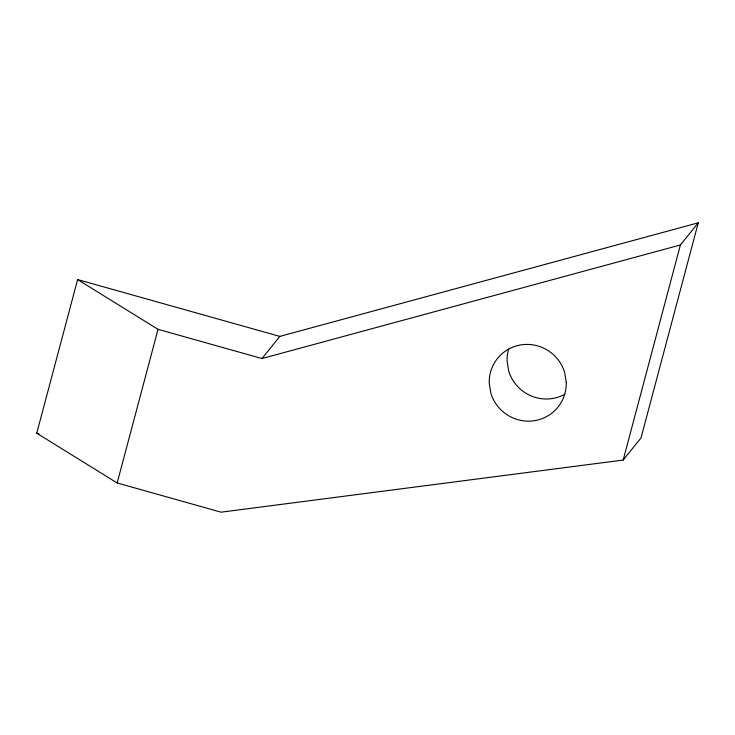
<?xml version="1.0" encoding="UTF-8"?>
<svg xmlns="http://www.w3.org/2000/svg" width="735" height="735" viewBox="0 0 735 735"><rect width="100%" height="100%" fill="white"/><g stroke="black" fill="none" stroke-linecap="round" stroke-linejoin="round"><path stroke-width="1.1" d="M36.75 433.2L77.625 279.566L279.824 336.391L698.25 222.824L641.021 437.913L623.17 460.064L221.088 512.176L117.159 482.968L36.75 433.2L38.964 433.815M117.159 482.968L158.034 329.335L77.625 279.566M623.17 460.064L680.399 244.975L698.25 222.824M158.034 329.335L261.972 358.542L279.824 336.391M261.972 358.542L680.399 244.975M564.93 394.171A38.817 38.082 38.9 0 1 508.712 371.019L507.086 361.106A38.817 38.082 38.9 0 1 508.666 349.024M566.253 382.31L564.636 372.397A38.817 38.082 38.9 0 0 521.538 344.807A38.817 38.082 38.9 0 0 489.234 383.257L490.861 393.17A38.817 38.082 38.9 0 0 533.95 420.76A38.817 38.082 38.9 0 0 566.253 382.31"/></g></svg>
